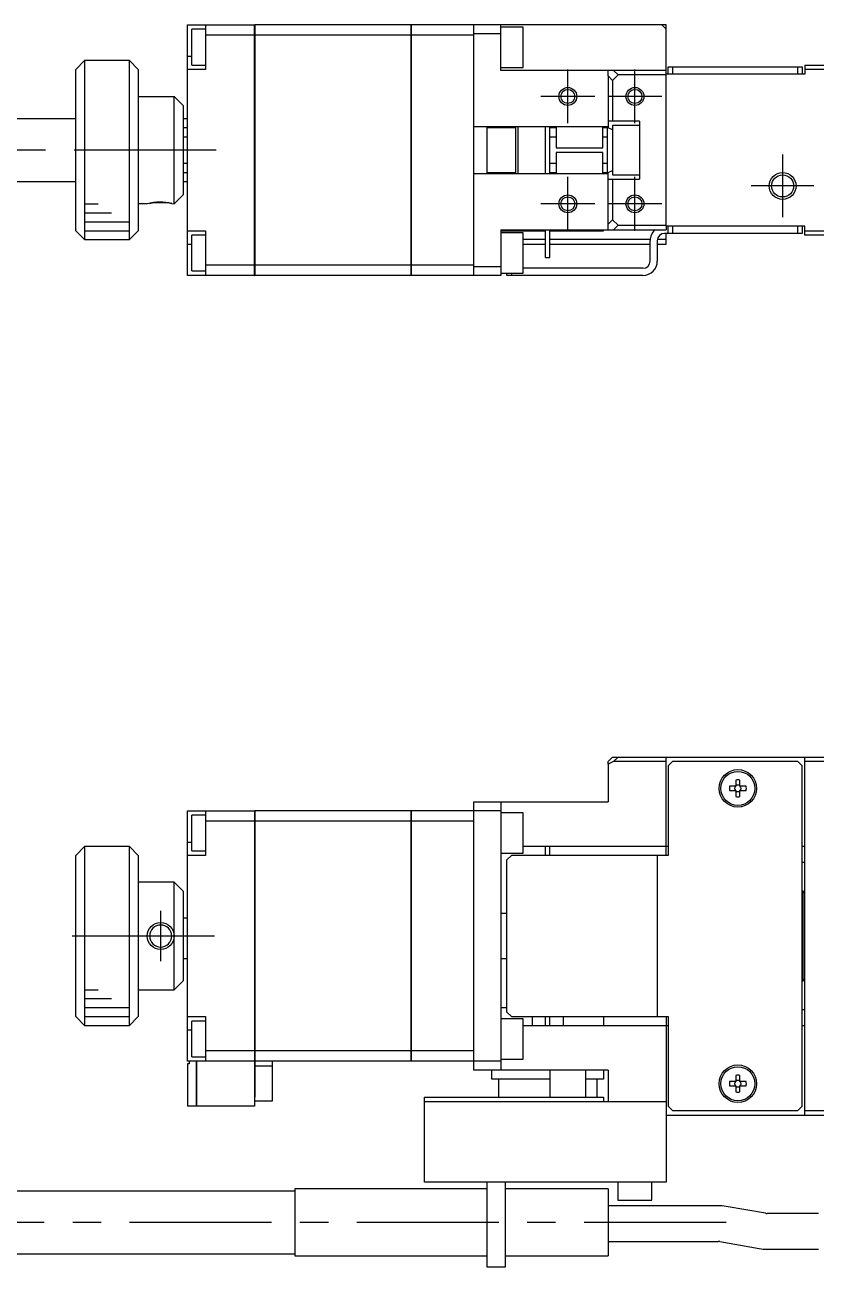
# Model space of a CAD drawing. Extents: x 0 to 678, y -8 to 389.
# Drawn here: x 140.5 to 229, y 250.6 to 389.4 of the extents above; entities that cross this region are included whole.
import ezdxf

# ---------------------------------------------------------------- set-up
doc = ezdxf.new("R2010")
doc.units = 0
doc.header["$LTSCALE"] = 0.5
doc.linetypes.add('CENTER', pattern=[50.8, 31.75, -6.35, 6.35, -6.35])
for name, color, linetype in [('MSM_CENTER', 1, 'CENTER'), ('MSM_CONTINUOUS', 7, 'CONTINUOUS'), ('MSM_NARROW', 5, 'CONTINUOUS')]:
    doc.layers.add(name, color=color, linetype=linetype)

msp = doc.modelspace()

# ---------------------------------------------------------------- linework, layer by layer
at = {"layer": 'MSM_CENTER'}
for p, q in [((201.2, 378.43), (201.2, 384.43)), ((208.7, 378.43), (208.7, 384.43)), ((204.2, 381.43), (198.2, 381.43)), ((211.7, 381.43), (205.7, 381.43)), ((161.89, 375.43), (68.89, 375.43)), ((225.2, 374.93), (225.2, 367.93)), ((201.2, 366.43), (201.2, 372.43)), ((208.7, 366.43), (208.7, 372.43)), ((228.7, 371.43), (221.7, 371.43)), ((204.2, 369.43), (198.2, 369.43)), ((211.7, 369.43), (205.7, 369.43)), ((155.7, 284.82), (155.7, 290.42)), ((161.7, 287.62), (143.7, 287.62)), ((218.89, 255.62), (68.89, 255.62))]:
    msp.add_line(p, q, dxfattribs=at)
at = {"layer": 'MSM_CONTINUOUS'}
for p, q in [((158.7, 389.43), (166.2, 389.43)), ((158.7, 361.43), (158.7, 389.43)), ((159.2, 384.93), (159.2, 388.93)), ((160.7, 388.93), (159.2, 388.93)), ((160.7, 389.43), (160.7, 384.43)), ((166.2, 361.43), (166.2, 389.43)), ((166.2, 389.42), (166.21, 389.42)), ((183.7, 389.43), (166.21, 389.43)), ((166.21, 389.43), (166.21, 361.43)), ((183.7, 361.43), (183.7, 389.43)), ((183.7, 389.42), (183.71, 389.42)), ((183.71, 389.43), (183.71, 361.43)), ((212.2, 389.43), (183.71, 389.43)), ((190.7, 361.43), (190.7, 389.43)), ((193.7, 384.33), (193.7, 389.43)), ((196.2, 389.18), (193.7, 389.18)), ((196.2, 384.68), (196.2, 389.18)), ((211.7, 389.43), (212.2, 388.93)), ((212.2, 366.93), (212.2, 389.43)), ((166.2, 388.27), (160.7, 388.27)), ((166.2, 388.27), (166.21, 388.27)), ((183.7, 388.27), (166.21, 388.27)), ((183.7, 388.27), (183.71, 388.27)), ((190.7, 388.27), (183.71, 388.27)), ((193.7, 388.43), (190.7, 388.43)), ((158.7, 385.93), (159.2, 385.93)), ((147.2, 385.43), (146.2, 384.43)), ((147.2, 385.43), (147.2, 365.43)), ((152.2, 385.43), (147.2, 385.43)), ((152.2, 365.43), (152.2, 385.43)), ((153.2, 384.43), (152.2, 385.43)), ((159.2, 384.93), (160.7, 384.93)), ((193.7, 384.68), (196.2, 384.68)), ((212.4, 383.93), (212.4, 384.73)), ((212.4, 384.73), (227.4, 384.73)), ((212.9, 384.73), (212.9, 383.93)), ((226.9, 383.93), (226.9, 384.73)), ((227.4, 384.73), (227.4, 383.93)), ((227.7, 384.93), (227.7, 383.93)), ((227.7, 384.93), (249.7, 384.93)), ((146.2, 366.43), (146.2, 384.43)), ((153.2, 384.43), (153.2, 366.43)), ((160.7, 384.43), (158.7, 384.43)), ((212.2, 384.33), (193.7, 384.33)), ((205.7, 383.72), (205.7, 384.33)), ((206.2, 383.22), (205.7, 383.72)), ((205.7, 383.72), (205.7, 377.92)), ((206.81, 383.83), (206.2, 383.22)), ((206.2, 383.22), (206.2, 378.68)), ((206.31, 384.33), (206.81, 383.83)), ((212.2, 383.83), (206.81, 383.83)), ((227.7, 383.93), (212.2, 383.93)), ((249.7, 384.43), (227.7, 384.43)), ((153.2, 381.43), (157.2, 381.43)), ((157.2, 369.43), (157.2, 381.43)), ((158.2, 380.43), (157.2, 381.43)), ((158.2, 380.43), (158.2, 370.43)), ((146.2, 378.93), (122.7, 378.93)), ((158.7, 378.93), (158.2, 378.93)), ((158.7, 377.93), (158.2, 377.93)), ((205.7, 378.03), (190.7, 378.03)), ((192.2, 372.83), (192.2, 378.03)), ((195.4, 377.93), (192.2, 377.93)), ((195.4, 372.83), (195.4, 378.03)), ((195.6, 378.03), (195.6, 372.83)), ((198.7, 372.83), (198.7, 378.03)), ((199.2, 372.83), (199.2, 378.03)), ((199.9, 377.93), (199.2, 377.93)), ((199.9, 378.03), (199.9, 375.68)), ((205.1, 375.68), (205.1, 378.03)), ((205.6, 377.93), (205.1, 377.93)), ((205.2, 377.93), (205.2, 378.03)), ((205.6, 378.03), (205.6, 372.83)), ((209.2, 378.68), (205.7, 378.68)), ((206.2, 377.71), (205.7, 377.92)), ((206.2, 378.18), (206.2, 372.68)), ((209.2, 378.18), (206.2, 378.18)), ((209.2, 378.68), (209.2, 372.18)), ((158.2, 376.93), (158.7, 376.93)), ((199.2, 376.93), (199.9, 376.93)), ((205.1, 376.93), (205.6, 376.93)), ((199.9, 375.68), (205.1, 375.68)), ((199.9, 375.18), (199.9, 372.83)), ((205.1, 375.18), (199.9, 375.18)), ((205.1, 372.83), (205.1, 375.18)), ((158.7, 373.93), (158.2, 373.93)), ((199.9, 373.93), (199.2, 373.93)), ((205.6, 373.93), (205.1, 373.93)), ((158.2, 372.93), (158.7, 372.93)), ((190.7, 372.83), (205.7, 372.83)), ((192.2, 372.93), (195.4, 372.93)), ((199.2, 372.93), (199.9, 372.93)), ((205.1, 372.93), (205.6, 372.93)), ((205.2, 372.83), (205.2, 372.93)), ((205.7, 372.94), (206.2, 373.15)), ((205.7, 367.14), (205.7, 372.94)), ((205.7, 372.18), (209.2, 372.18)), ((206.2, 372.68), (209.2, 372.68)), ((206.2, 372.18), (206.2, 367.64)), ((122.7, 371.93), (146.2, 371.93)), ((158.2, 371.93), (158.7, 371.93)), ((154.2, 369.43), (153.2, 369.43)), ((154.45, 369.43), (154.45, 369.43)), ((157.2, 369.43), (158.2, 370.43)), ((193.7, 366.53), (193.7, 361.43)), ((193.7, 366.53), (212.2, 366.53)), ((198.7, 363.43), (198.7, 366.53)), ((199.2, 363.43), (199.2, 366.53)), ((205.2, 366.43), (205.2, 366.53)), ((205.7, 367.14), (206.2, 367.64)), ((205.7, 366.53), (205.7, 367.14)), ((206.2, 367.64), (206.81, 367.03)), ((206.81, 367.03), (206.31, 366.53)), ((206.81, 367.03), (212.2, 367.03)), ((212.2, 366.93), (212.2, 366.53)), ((227.7, 366.93), (212.2, 366.93)), ((212.4, 366.13), (212.4, 366.93)), ((212.9, 366.93), (212.9, 366.13)), ((226.9, 366.13), (226.9, 366.93)), ((227.4, 366.93), (227.4, 366.13)), ((227.7, 365.93), (227.7, 366.93)), ((146.2, 366.43), (147.2, 365.43)), ((147.2, 365.43), (152.2, 365.43)), ((152.2, 365.43), (153.2, 366.43)), ((158.7, 366.43), (160.7, 366.43)), ((159.2, 361.93), (159.2, 365.93)), ((160.7, 365.93), (159.2, 365.93)), ((160.7, 366.43), (160.7, 361.43)), ((193.7, 366.43), (198.7, 366.43)), ((196.2, 366.18), (193.7, 366.18)), ((196.2, 361.68), (196.2, 366.18)), ((198.7, 365.43), (196.2, 365.43)), ((199.2, 366.43), (205.2, 366.43)), ((210.4, 365.43), (199.2, 365.43)), ((210.4, 363.03), (210.4, 365.33)), ((211.2, 365.33), (211.2, 363.03)), ((212.2, 365.43), (211.21, 365.43)), ((227.4, 366.13), (212, 366.13)), ((212.2, 364.93), (212.2, 366.13)), ((227.7, 366.43), (240.59, 366.43)), ((240.7, 365.93), (227.7, 365.93)), ((158.7, 364.93), (159.2, 364.93)), ((196.2, 364.93), (198.7, 364.93)), ((199.2, 364.93), (210.4, 364.93)), ((211.2, 364.93), (212.2, 364.93)), ((166.2, 362.58), (160.7, 362.58)), ((166.2, 362.59), (166.21, 362.59)), ((183.7, 362.58), (166.21, 362.58)), ((183.7, 362.59), (183.71, 362.59)), ((190.7, 362.58), (183.71, 362.58)), ((190.7, 362.43), (193.7, 362.43)), ((198.7, 363.43), (199.2, 363.43)), ((166.2, 361.43), (158.7, 361.43)), ((159.2, 361.93), (160.7, 361.93)), ((166.2, 361.44), (166.21, 361.44)), ((183.7, 361.43), (166.21, 361.43)), ((183.7, 361.44), (183.71, 361.44)), ((193.7, 361.43), (183.71, 361.43)), ((193.7, 361.68), (196.2, 361.68)), ((194.4, 361.43), (194.4, 361.68)), ((209.6, 361.43), (194.4, 361.43)), ((194.9, 361.68), (194.9, 361.43)), ((209.6, 362.23), (196.2, 362.23)), ((205.7, 307.12), (206.2, 307.62)), ((206.31, 307.12), (205.7, 306.81)), ((205.7, 306.81), (205.7, 307.12)), ((205.7, 306.81), (205.7, 302.62)), ((206.2, 307.62), (249.7, 307.62)), ((206.81, 307.62), (206.31, 307.12)), ((212.2, 307.12), (206.31, 307.12)), ((212.2, 296.62), (212.2, 307.62)), ((212.9, 307.12), (212.4, 306.62)), ((226.9, 307.12), (212.9, 307.12)), ((227.4, 306.62), (226.9, 307.12)), ((227.7, 267.62), (227.7, 307.62)), ((240.09, 307.12), (227.7, 307.12)), ((212.4, 306.62), (212.4, 296.62)), ((227.4, 268.62), (227.4, 306.62)), ((219.96, 304.36), (219.28, 304.36)), ((219.96, 305.04), (219.96, 304.36)), ((220.44, 304.36), (220.44, 305.04)), ((221.12, 304.36), (220.44, 304.36)), ((190.7, 272.62), (190.7, 302.62)), ((190.7, 302.62), (205.7, 302.62)), ((193.7, 302.62), (193.7, 272.62)), ((219.28, 303.88), (219.96, 303.88)), ((219.96, 303.88), (219.96, 303.2)), ((220.44, 303.2), (220.44, 303.88)), ((220.44, 303.88), (221.12, 303.88)), ((158.7, 273.62), (158.7, 301.62)), ((158.7, 301.62), (166.2, 301.62)), ((160.7, 301.62), (160.7, 296.62)), ((166.2, 301.62), (166.2, 268.62)), ((166.2, 301.61), (166.21, 301.61)), ((183.7, 301.62), (166.21, 301.62)), ((166.21, 301.62), (166.21, 269.62)), ((183.7, 273.62), (183.7, 301.62)), ((183.7, 301.61), (183.71, 301.61)), ((183.71, 301.62), (183.71, 273.62)), ((193.7, 301.62), (183.71, 301.62)), ((196.2, 301.37), (193.7, 301.37)), ((196.2, 296.87), (196.2, 301.37)), ((160.7, 301.12), (159.2, 301.12)), ((159.2, 297.12), (159.2, 301.12)), ((166.2, 300.47), (160.7, 300.47)), ((166.2, 300.46), (166.21, 300.46)), ((183.7, 300.47), (166.21, 300.47)), ((183.7, 300.46), (183.71, 300.46)), ((190.7, 300.47), (183.71, 300.47)), ((147.2, 297.62), (146.2, 296.62)), ((147.2, 297.62), (147.2, 277.62)), ((152.2, 297.62), (147.2, 297.62)), ((152.2, 277.62), (152.2, 297.62)), ((153.2, 296.62), (152.2, 297.62)), ((158.7, 298.12), (159.2, 298.12)), ((159.2, 297.12), (160.7, 297.12)), ((212.4, 297.62), (196.2, 297.62)), ((198.7, 296.62), (198.7, 297.62)), ((199.2, 296.62), (199.2, 297.62)), ((227.7, 297.62), (227.4, 297.62)), ((146.2, 278.62), (146.2, 296.62)), ((153.2, 296.62), (153.2, 278.62)), ((160.7, 296.62), (158.7, 296.62)), ((193.7, 296.87), (196.2, 296.87)), ((194.9, 296.62), (194.4, 296.12)), ((194.4, 279.12), (194.4, 296.12)), ((212.4, 296.62), (194.9, 296.62)), ((211.2, 296.62), (211.2, 278.62)), ((227.4, 295.87), (227.7, 295.87)), ((157.2, 293.62), (153.2, 293.62)), ((157.2, 293.62), (158.2, 292.62)), ((157.2, 281.62), (157.2, 293.62)), ((158.2, 292.62), (158.2, 282.62)), ((227.5, 292.62), (227.4, 292.62)), ((227.5, 282.62), (227.5, 292.62)), ((227.7, 292.42), (227.5, 292.62)), ((194.4, 290.12), (193.7, 290.12)), ((158.7, 289.62), (158.2, 289.62)), ((158.2, 285.12), (158.7, 285.12)), ((193.7, 285.12), (194.4, 285.12)), ((158.2, 282.62), (157.2, 281.62)), ((227.4, 282.62), (227.5, 282.62)), ((227.5, 282.62), (227.7, 282.82)), ((153.2, 281.62), (157.2, 281.62)), ((193.7, 279.62), (194.4, 279.62)), ((194.4, 279.12), (194.9, 278.62)), ((227.7, 279.37), (227.4, 279.37)), ((146.2, 278.62), (147.2, 277.62)), ((147.2, 277.62), (152.2, 277.62)), ((152.2, 277.62), (153.2, 278.62)), ((158.7, 278.62), (160.7, 278.62)), ((160.7, 278.12), (159.2, 278.12)), ((159.2, 274.12), (159.2, 278.12)), ((160.7, 278.62), (160.7, 273.62)), ((196.2, 278.37), (193.7, 278.37)), ((194.9, 278.62), (212.4, 278.62)), ((196.2, 273.87), (196.2, 278.37)), ((196.2, 277.62), (212.4, 277.62)), ((197.2, 278.62), (197.2, 277.62)), ((198.7, 277.62), (198.7, 278.62)), ((199.2, 277.62), (199.2, 278.62)), ((200.7, 277.62), (200.7, 278.62)), ((205.2, 278.62), (205.2, 277.62)), ((212.2, 278.62), (212.2, 260.12)), ((212.4, 278.62), (212.4, 268.62)), ((227.4, 277.62), (227.7, 277.62)), ((158.7, 277.12), (159.2, 277.12)), ((166.2, 273.62), (158.7, 273.62)), ((158.9, 273.62), (158.9, 273.32)), ((159.2, 274.12), (160.7, 274.12)), ((159.7, 268.62), (159.7, 273.62)), ((159.71, 273.62), (159.71, 268.62)), ((166.2, 274.78), (160.7, 274.78)), ((166.2, 274.78), (166.21, 274.78)), ((166.2, 273.63), (166.21, 273.63)), ((183.7, 274.78), (166.21, 274.78)), ((183.7, 273.62), (166.21, 273.62)), ((168.2, 269.22), (168.2, 273.62)), ((183.7, 274.78), (183.71, 274.78)), ((183.7, 273.63), (183.71, 273.63)), ((190.7, 274.78), (183.71, 274.78)), ((193.7, 273.62), (183.71, 273.62)), ((193.7, 273.87), (196.2, 273.87)), ((158.9, 273.32), (158.7, 273.32)), ((158.7, 273.32), (158.7, 268.62)), ((166.21, 273.12), (168.2, 273.12)), ((205.7, 272.62), (190.7, 272.62)), ((192.7, 271.62), (192.7, 272.62)), ((199.2, 272.62), (199.2, 269.62)), ((203.2, 269.62), (203.2, 272.62)), ((205.2, 272.62), (205.2, 271.62)), ((205.7, 272.62), (205.7, 269.12)), ((199.2, 271.62), (192.7, 271.62)), ((193.45, 271.62), (193.45, 269.62)), ((205.2, 271.62), (203.2, 271.62)), ((204.45, 271.62), (204.45, 269.62)), ((219.96, 271.36), (219.28, 271.36)), ((219.28, 270.88), (219.96, 270.88)), ((219.96, 272.04), (219.96, 271.36)), ((219.96, 270.88), (219.96, 270.2)), ((220.44, 271.36), (220.44, 272.04)), ((221.12, 271.36), (220.44, 271.36)), ((220.44, 270.2), (220.44, 270.88)), ((220.44, 270.88), (221.12, 270.88)), ((166.21, 269.62), (166.2, 269.62)), ((185.2, 260.12), (185.2, 269.62)), ((185.2, 269.62), (205.2, 269.62)), ((205.2, 269.62), (205.2, 269.12)), ((159.7, 268.62), (158.7, 268.62)), ((159.7, 268.63), (159.71, 268.63)), ((166.2, 268.62), (159.71, 268.62)), ((166.2, 269.22), (168.2, 269.22)), ((185.2, 269.12), (212.2, 269.12)), ((212.4, 268.62), (212.9, 268.12)), ((212.9, 268.12), (226.9, 268.12)), ((226.9, 268.12), (227.4, 268.62)), ((227.7, 268.12), (240.09, 268.12)), ((212.2, 267.62), (249.7, 267.62)), ((212.2, 260.12), (185.2, 260.12)), ((192.2, 250.62), (192.2, 260.12)), ((194.2, 260.12), (194.2, 250.62)), ((206.8, 260.12), (206.8, 258.12)), ((210.6, 258.12), (210.6, 260.12)), ((170.7, 259.12), (122.7, 259.12)), ((170.7, 259.37), (170.7, 251.87)), ((192.2, 259.37), (170.7, 259.37)), ((205.7, 259.37), (194.2, 259.37)), ((205.7, 259.37), (205.7, 251.87)), ((218.01, 257.49), (205.7, 257.49)), ((206.8, 258.12), (210.6, 258.12)), ((223.29, 256.64), (218.88, 257.41)), ((229.2, 256.62), (223.46, 256.62)), ((205.7, 253.49), (218.01, 253.49)), ((218.19, 253.47), (222.6, 252.7)), ((122.7, 252.12), (170.7, 252.12)), ((170.7, 251.87), (192.2, 251.87)), ((194.2, 251.87), (205.7, 251.87)), ((223.46, 252.62), (229.2, 252.62)), ((194.2, 250.62), (192.2, 250.62))]:
    msp.add_line(p, q, dxfattribs=at)
for centre, radius in [((201.2, 381.43), 0.783), ((208.7, 381.43), 0.783), ((225.2, 371.43), 1.23), ((201.2, 369.43), 0.783), ((208.7, 369.43), 0.783), ((220.2, 304.12), 2.1), ((220.2, 304.12), 1.9), ((220.2, 271.12), 2.1), ((220.2, 271.12), 1.9)]:
    msp.add_circle(centre, radius, dxfattribs=at)
at = {"layer": 'MSM_CONTINUOUS', "extrusion": (0, 0, -1)}
msp.add_circle((-155.7, 287.62), 1.23, dxfattribs=at)
at = {"layer": 'MSM_CONTINUOUS'}
for centre, radius, start, end in [((155.7, 363.56), 6, 77.9767, 102.0233), ((212, 365.33), 1.6, 131.4097, 180), ((212, 365.33), 0.8, 90, 180), ((209.6, 363.03), 0.8, 270, 0), ((209.6, 363.03), 1.6, 270, 0), ((220.2, 304.12), 0.95, 165.3667, 194.6333), ((220.2, 304.12), 0.365, 138.8496, 221.1504), ((220.2, 304.12), 0.95, 75.3667, 104.6333), ((220.2, 304.12), 0.365, 48.8496, 131.1504), ((220.2, 304.12), 0.365, 318.8496, 41.1504), ((220.2, 304.12), 0.95, 345.3667, 14.6333), ((220.2, 304.12), 0.365, 228.8496, 311.1504), ((220.2, 304.12), 0.95, 255.3667, 284.6333), ((220.2, 271.12), 0.95, 75.3667, 104.6333), ((220.2, 271.12), 0.95, 165.3667, 194.6333), ((220.2, 271.12), 0.365, 138.8496, 221.1504), ((220.2, 271.12), 0.365, 48.8496, 131.1504), ((220.2, 271.12), 0.365, 228.8496, 311.1504), ((220.2, 271.12), 0.365, 318.8496, 41.1504), ((220.2, 271.12), 0.95, 345.3667, 14.6333), ((220.2, 271.12), 0.95, 255.3667, 284.6333), ((218.01, 252.49), 5, 80, 90), ((223.46, 257.62), 1, 260, 270), ((218.01, 252.49), 1, 80, 90), ((223.46, 257.62), 5, 260, 270)]:
    msp.add_arc(centre, radius, start, end, dxfattribs=at)
at = {"layer": 'MSM_NARROW'}
for p, q in [((147.2, 369.43), (148.7, 369.43)), ((156.96, 369.48), (157.2, 369.43)), ((147.2, 368.43), (150.2, 368.43)), ((147.2, 367.43), (152.2, 367.43)), ((147.2, 366.43), (152.2, 366.43)), ((147.2, 281.62), (148.7, 281.62)), ((147.2, 280.62), (150.2, 280.62)), ((147.2, 279.62), (152.2, 279.62)), ((147.2, 278.62), (152.2, 278.62))]:
    msp.add_line(p, q, dxfattribs=at)
for centre, radius in [((201.2, 381.43), 1), ((208.7, 381.43), 1), ((225.2, 371.43), 1.5), ((201.2, 369.43), 1), ((208.7, 369.43), 1), ((155.7, 287.62), 1.5)]:
    msp.add_circle(centre, radius, dxfattribs=at)
msp.add_arc((155.7, 363.64), 5.98, 77.7902, 104.4982, dxfattribs=at)

doc.saveas('drawing.dxf')
